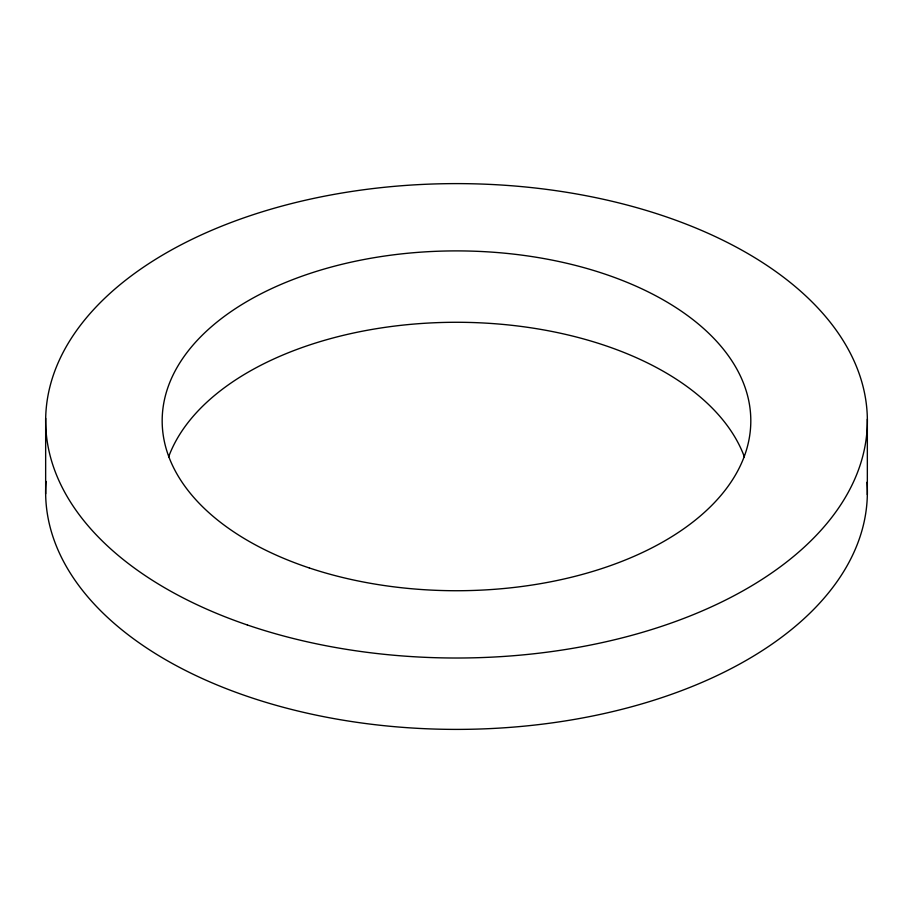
<?xml version="1.0" encoding="UTF-8"?>
<svg xmlns="http://www.w3.org/2000/svg" width="913" height="913" viewBox="0 0 913 913"><rect width="100%" height="100%" fill="white"/><g stroke="black" fill="none" stroke-linecap="round" stroke-linejoin="round"><path stroke-width="1.37" d="M867.35 419.158L867.339 494.675M45.661 418.325L45.65 493.842M168.631 456.865A294.306 169.909 0 0 1 456.5 322.278A294.306 169.909 0 0 1 744.369 456.865M866.996 482.258A410.861 237.209 0 0 1 455.781 729.396A410.861 237.209 0 0 1 46.061 481.425M247.355 624.983A410.861 237.209 0 0 0 867.339 423.301A410.861 237.209 0 0 0 254.818 214.156A410.861 237.209 0 0 0 247.355 624.983M309.347 567.966A294.306 169.909 0 0 0 750.806 420.813A294.306 169.909 0 0 0 309.347 273.66A294.306 169.909 0 0 0 309.347 567.966"/></g></svg>
